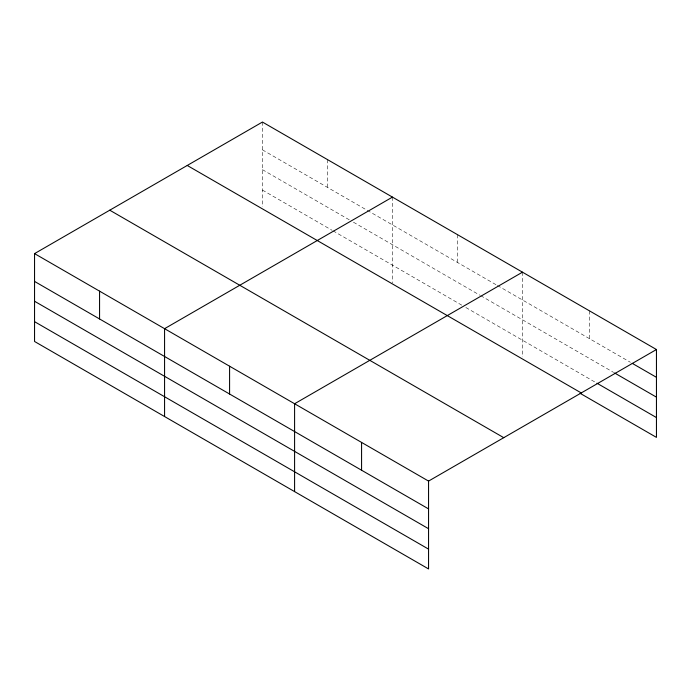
<?xml version="1.0" encoding="UTF-8"?>
<svg xmlns="http://www.w3.org/2000/svg" width="691" height="691" viewBox="0 0 691 691"><rect width="100%" height="100%" fill="white"/><g stroke="black" fill="none" stroke-linecap="round" stroke-linejoin="round"><path stroke-width="0.52" stroke-dasharray="3.46 2.59" d="M262.442 149.843L496.483 284.968M497.408 285.504L630.399 362.283M262.442 169.666L349.741 220.066M353.455 222.217L479.77 295.135M480.694 295.67L613.66 372.44M262.442 190.085L332.095 230.302M333.027 230.837L462.124 305.37M465.838 307.512L595.979 382.65M589.466 310.855L589.466 338.65M522.491 272.176L522.491 356.91M457.477 234.646L457.477 262.45M392.462 197.108L392.462 282.887M327.456 159.578L327.456 187.382M262.442 122.048L262.442 206.773"/><path stroke-width="1.04" d="M34.55 253.614L428.558 481.091L428.558 568.952L34.55 341.475L34.55 253.614L262.442 122.048L656.45 349.525L656.45 437.386L580.164 393.343M392.462 197.108L164.57 328.683L164.57 416.543M522.491 272.176L294.591 403.751L294.591 491.612M428.558 481.091L656.45 349.525M632.265 363.362L656.45 377.321M614.584 372.976L656.45 397.144M596.912 383.185L656.45 417.563M187.235 165.46L581.243 392.937M109.757 210.194L503.765 437.679M34.55 281.418L428.558 508.896M34.55 301.241L428.558 528.719M34.55 321.661L428.558 549.138M361.574 442.421L361.574 470.226M229.585 366.221L229.585 394.017M99.564 291.153L99.564 318.948"/></g></svg>
